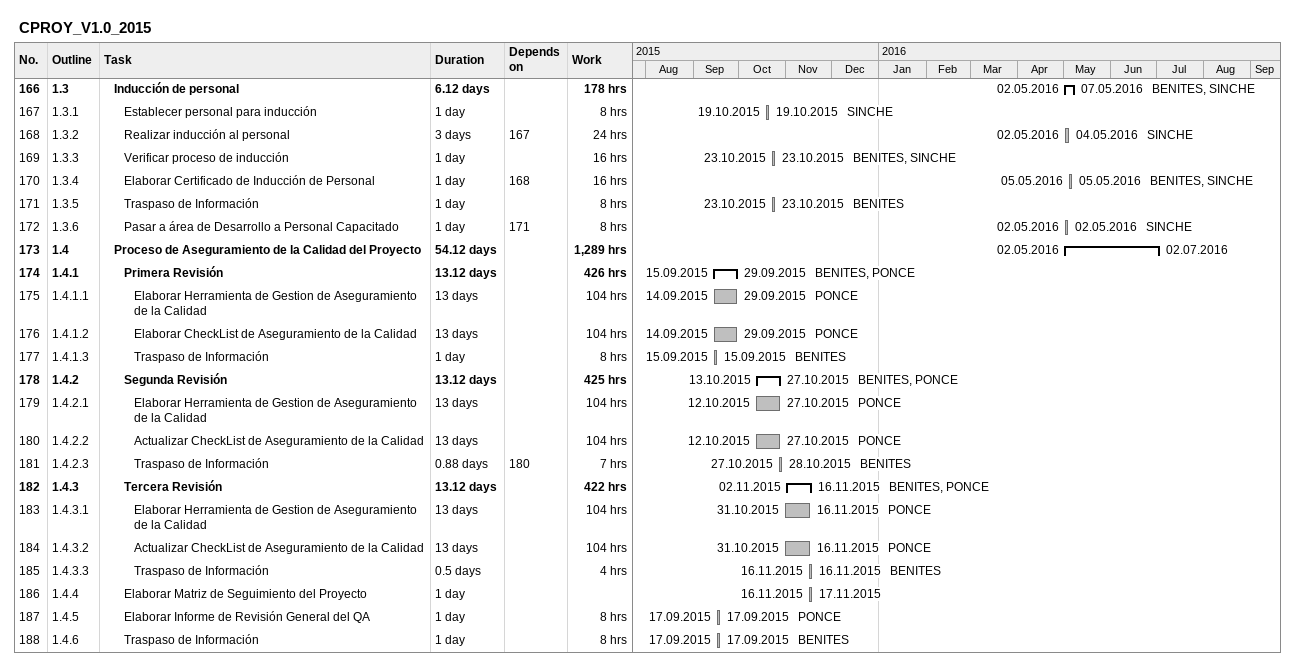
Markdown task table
CPROY_V1.0_2015

| ID | WBS | Task | Duration | Start | Finish | Predecessors | Resources | Work (h) |
|---|---|---|---|---|---|---|---|---|
| 166 | 1.3 | **Inducción de personal** | 6.12d | 2016-05-02 | 2016-05-07 |  | BENITES, SINCHE | 178 |
| 167 | 1.3.1 | Establecer personal para inducción | 1d | 2015-10-19 | 2015-10-19 |  | SINCHE | 8 |
| 168 | 1.3.2 | Realizar inducción al personal | 3d | 2016-05-02 | 2016-05-04 | 167 | SINCHE | 24 |
| 169 | 1.3.3 | Verificar proceso de inducción | 1d | 2015-10-23 | 2015-10-23 |  | BENITES, SINCHE | 16 |
| 170 | 1.3.4 | Elaborar Certificado de Inducción de Personal | 1d | 2016-05-05 | 2016-05-05 | 168 | BENITES, SINCHE | 16 |
| 171 | 1.3.5 | Traspaso de Información | 1d | 2015-10-23 | 2015-10-23 |  | BENITES | 8 |
| 172 | 1.3.6 | Pasar a área de Desarrollo a Personal Capacitado | 1d | 2016-05-02 | 2016-05-02 | 171 | SINCHE | 8 |
| 173 | 1.4 | **Proceso de Aseguramiento de la Calidad del Proyecto** | 54.12d | 2016-05-02 | 2016-07-02 |  |  | 1289 |
| 174 | 1.4.1 | **Primera Revisión** | 13.12d | 2015-09-15 | 2015-09-29 |  | BENITES, PONCE | 426 |
| 175 | 1.4.1.1 | Elaborar Herramienta de Gestion de Aseguramiento de la Calidad | 13d | 2015-09-14 | 2015-09-29 |  | PONCE | 104 |
| 176 | 1.4.1.2 | Elaborar CheckList de Aseguramiento de la Calidad | 13d | 2015-09-14 | 2015-09-29 |  | PONCE | 104 |
| 177 | 1.4.1.3 | Traspaso de Información | 1d | 2015-09-15 | 2015-09-15 |  | BENITES | 8 |
| 178 | 1.4.2 | **Segunda Revisión** | 13.12d | 2015-10-13 | 2015-10-27 |  | BENITES, PONCE | 425 |
| 179 | 1.4.2.1 | Elaborar Herramienta de Gestion de Aseguramiento de la Calidad | 13d | 2015-10-12 | 2015-10-27 |  | PONCE | 104 |
| 180 | 1.4.2.2 | Actualizar CheckList de Aseguramiento de la Calidad | 13d | 2015-10-12 | 2015-10-27 |  | PONCE | 104 |
| 181 | 1.4.2.3 | Traspaso de Información | 0.88d | 2015-10-27 | 2015-10-28 | 180 | BENITES | 7 |
| 182 | 1.4.3 | **Tercera Revisión** | 13.12d | 2015-11-02 | 2015-11-16 |  | BENITES, PONCE | 422 |
| 183 | 1.4.3.1 | Elaborar Herramienta de Gestion de Aseguramiento de la Calidad | 13d | 2015-10-31 | 2015-11-16 |  | PONCE | 104 |
| 184 | 1.4.3.2 | Actualizar CheckList de Aseguramiento de la Calidad | 13d | 2015-10-31 | 2015-11-16 |  | PONCE | 104 |
| 185 | 1.4.3.3 | Traspaso de Información | 0.5d | 2015-11-16 | 2015-11-16 |  | BENITES | 4 |
| 186 | 1.4.4 | Elaborar Matriz de Seguimiento del Proyecto | 1d | 2015-11-16 | 2015-11-17 |  |  |  |
| 187 | 1.4.5 | Elaborar Informe de Revisión General del QA | 1d | 2015-09-17 | 2015-09-17 |  | PONCE | 8 |
| 188 | 1.4.6 | Traspaso de Información | 1d | 2015-09-17 | 2015-09-17 |  | BENITES | 8 |
